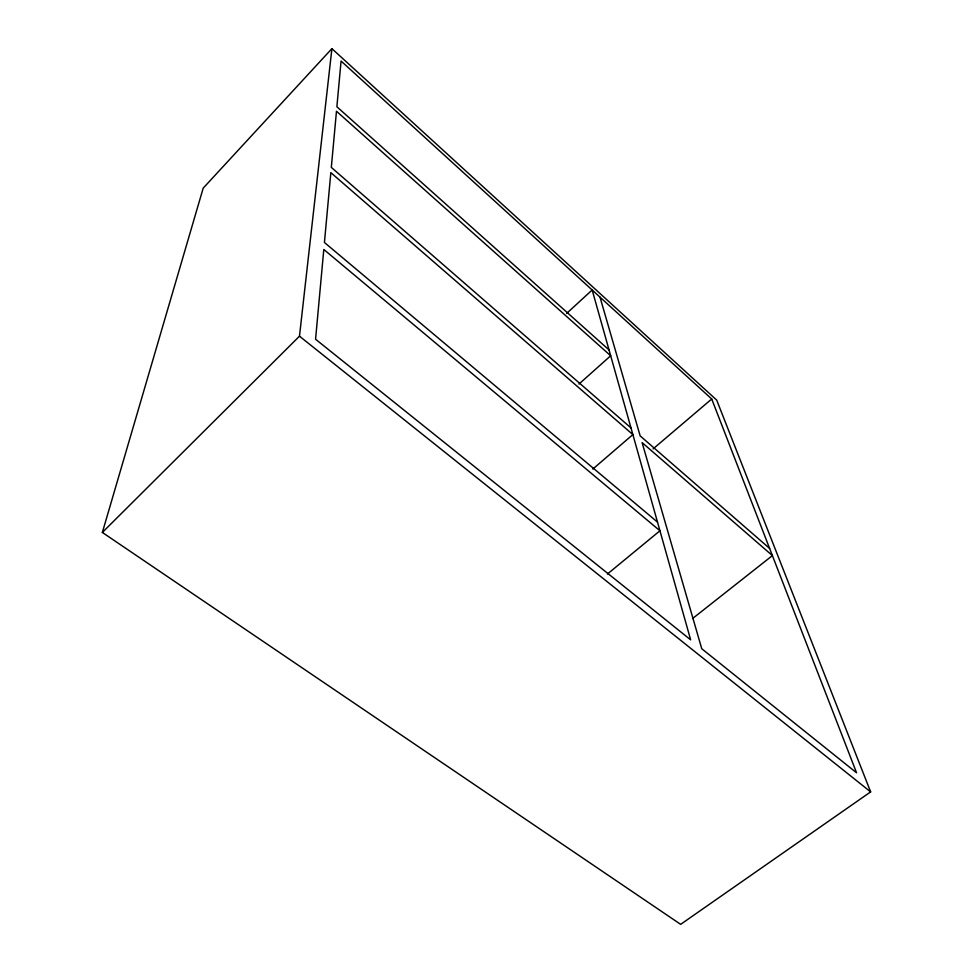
<?xml version="1.0" encoding="UTF-8"?>
<svg xmlns="http://www.w3.org/2000/svg" width="973" height="973" viewBox="0 0 973 973"><rect width="100%" height="100%" fill="white"/><g stroke="black" fill="none" stroke-linecap="round" stroke-linejoin="round"><path stroke-width="1.46" d="M102.36 532.45L299.477 336.196L331.902 48.65L716.687 400.085L870.64 791.888L680.65 924.35L102.36 532.45L203.199 188.142L331.902 48.65M566.614 313.44L592.168 289.99L690.648 639.833L315.568 339.236L323.802 249.465L659.949 530.759L607.432 574.021M578.959 384.055L610.679 355.765L336.476 111.238L331.319 167.392L630.99 427.925M592.837 469.047L632.876 434.59L330.844 172.635L324.435 242.484L657.517 522.124M653.053 448.918L711.713 399.003L341.073 61.031L336.877 106.762L609.049 349.952M692.569 618.548L772.404 555.595L642.095 442.581L701.752 648.736L856.568 772.805L711.713 399.003M299.477 336.196L870.64 791.888M769.631 548.444L640.149 435.88L600 297.13"/></g></svg>
